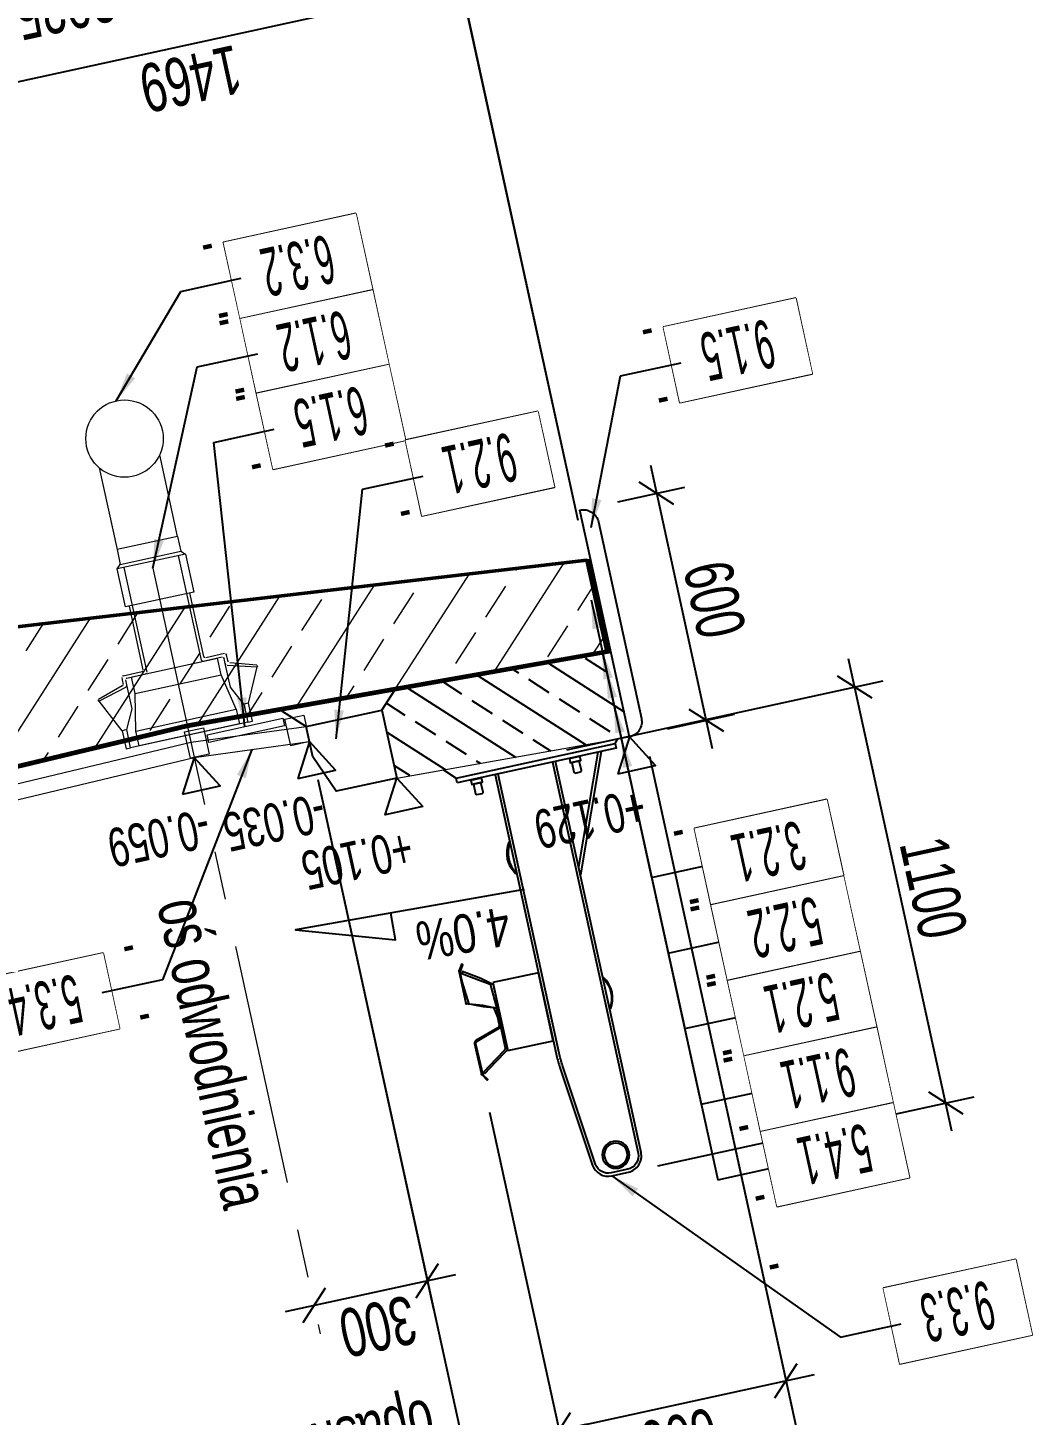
# Model space of a CAD drawing. Header units: metres. Extents: x 8416582 to 8417409, y 5771873 to 5772737.
# Drawn here: x 8416741.217 to 8416743.812, y 5772096.383 to 5772099.969 of the extents above; entities that cross this region are included whole.
import ezdxf
from ezdxf.enums import TextEntityAlignment as Align

# ---------------------------------------------------------------- set-up
doc = ezdxf.new("R2010")
doc.units = ezdxf.units.M
doc.set_wipeout_variables(frame=1)
doc.header["$PDSIZE"] = 0.05
doc.linetypes.add('CENTER', pattern=[2, 1.25, -0.25, 0.25, -0.25])
doc.linetypes.add('HIDDEN', pattern=[0.375, 0.25, -0.125])
for name, color, linetype in [('00RysOpi-T', 2, 'Continuous'), ('AII_M_bariery', 8, 'Continuous'), ('AII_M_izolacja', 8, 'Continuous'), ('AII_M_krawężnik', 9, 'Continuous'), ('AII_M_opis', 1, 'Continuous'), ('AII_M_opisy do legendy', 2, 'Continuous'), ('AII_M_wyposażenie', 8, 'Continuous')]:
    doc.layers.add(name, color=color, linetype=linetype)
for name, color, linetype, lineweight in [('AII_M_konstrukcja 0.50', 3, 'Continuous', 50), ('AII_M_koty wysokościowe', 1, 'Continuous', 18), ('AII_M_kreskowanie', 8, 'Continuous', 0), ('AII_M_nawierzchnia', 9, 'Continuous', 18), ('AII_M_odwodnienie', 8, 'Continuous', 9), ('AII_M_osie', 9, 'CENTER', 18), ('AII_M_wymiary', 1, 'Continuous', 25)]:
    doc.layers.add(name, color=color, linetype=linetype, lineweight=lineweight)
doc.styles.add('AII_norm.', font='CDMSIMPL.shx', dxfattribs={"width": 0.7, "bigfont": 'CDMBIGPL.shx'})
doc.styles.add('CDMSTYLE', font='CDMSIMPL.shx', dxfattribs={"width": 0.7, "bigfont": 'CDMBIGPL.shx'})
doc.dimstyles.new('CDM-ME100MM$7', dxfattribs={"dimscale": 0.1, "dimtxt": 2.5, "dimasz": 1.5, "dimexe": 1.5, "dimexo": 5, "dimgap": 0.5, "dimtad": 1, "dimdec": 0, "dimlfac": 1000, "dimrnd": 1, "dimzin": 9, "dimtxsty": 'CDMSTYLE', "dimblk": 'OBLIQUE', "dimcen": 2.5, "dimdle": 1.5, "dimclrd": 9, "dimclre": 9, "dimclrt": 1, "dimadec": 1, "dimazin": 2, "dimtfac": 1, "dimtdec": 0, "dimtix": 1, "dimtmove": 2, "dimatfit": 3, "dimfxl": 1, "dimtvp": 1, "dimtolj": 1, "dimtzin": 0, "dimlwd": 25, "dimlwe": 25, "dimarcsym": 0})
doc.dimstyles.new('CDM-ME50MM', dxfattribs={"dimscale": 0.05, "dimtxt": 2.5, "dimasz": 1.5, "dimexe": 1.5, "dimexo": 5, "dimgap": 0.5, "dimtad": 1, "dimdec": 0, "dimlfac": 1000, "dimrnd": 1, "dimzin": 9, "dimtxsty": 'CDMSTYLE', "dimblk": 'OBLIQUE', "dimcen": 2.5, "dimdle": 1.5, "dimclrd": 9, "dimclre": 9, "dimclrt": 1, "dimadec": 1, "dimazin": 2, "dimtfac": 1, "dimtdec": 0, "dimtix": 1, "dimtmove": 2, "dimatfit": 3, "dimfxl": 1, "dimtvp": 1, "dimtolj": 1, "dimtzin": 0, "dimlwd": 25, "dimlwe": 25, "dimarcsym": 0})
doc.dimstyles.new('CDM-ME50MM$7', dxfattribs={"dimscale": 0.05, "dimtxt": 2.5, "dimasz": 1.5, "dimexe": 1.5, "dimexo": 5, "dimgap": 0.5, "dimtad": 1, "dimdec": 0, "dimlfac": 1000, "dimrnd": 1, "dimzin": 9, "dimtxsty": 'CDMSTYLE', "dimblk": 'OBLIQUE', "dimcen": 2.5, "dimdle": 1.5, "dimclrd": 9, "dimclre": 9, "dimclrt": 1, "dimadec": 1, "dimazin": 2, "dimtfac": 1, "dimtdec": 0, "dimtix": 1, "dimtmove": 2, "dimatfit": 3, "dimfxl": 1, "dimtvp": 1, "dimtolj": 1, "dimtzin": 0, "dimlwd": 25, "dimlwe": 25, "dimarcsym": 0})

# ---------------------------------------------------------------- blocks, each defined once
blk = doc.blocks.new('Deska_0.6')
at = {"layer": 'AII_M_wyposażenie', "color": 0, "linetype": 'ByBlock', "lineweight": -2}
blk.add_lwpolyline([(0, 0), (0, -0.6, 0.414214), (0.04, -0.56), (0.04, -0.04, 0.414214)], format="xyb", close=True, dxfattribs=at)
blk = doc.blocks.new('Barieroporęcz_1.1')
at = {"layer": 'AII_M_bariery', "color": 0, "linetype": 'ByBlock', "lineweight": -2}
for p, q in [((-0.23, 0.5366), (-0.23, 0.7166)), ((-0.23, 0.7166), (-0.11, 0.7166)), ((-0.11, 0.7166), (-0.11, 0.5366)), ((0.0522, 0.6687), (0.05, 0.6666)), ((-0.11, 0.5366), (-0.23, 0.5366)), ((0.17, 0.013), (0.05, 0.313)), ((0.1614, 0.013), (0.05, 0.2915)), ((-0.1122, 0.2751), (-0.11, 0.273)), ((-0.17, 0.013), (-0.15, 0.013)), ((0.09, 0.013), (0.11, 0.013))]:
    blk.add_line(p, q, dxfattribs=at)
for points in [[(-0.11, 0.013), (-0.11, 0.7514, -0.028091), (-0.1081, 0.785), (-0.0795, 1.0534, -0.371293), (-0.037, 1.09), (0.007, 1.09, -0.414214), (0.05, 1.047), (0.05, 0.013)], [(0.042, 0.013), (0.042, 1.047, 0.414214), (0.007, 1.082), (-0.037, 1.082, 0.361555), (-0.0714, 1.0534), (-0.0716, 1.0525), (-0.1001, 0.7845, 0.028091), (-0.102, 0.7509), (-0.102, 0.013)], [(-0.31, 0.4914), (-0.31, 0.5166), (-0.31, 0.5732, -0.324981), (-0.3052, 0.5798), (-0.2681, 0.5918), (-0.2428, 0.6, 0.324981), (-0.238, 0.6067), (-0.238, 0.6266), (-0.238, 0.6465, 0.324981), (-0.2428, 0.6532), (-0.2737, 0.6632), (-0.3052, 0.6734, -0.324981), (-0.31, 0.6801), (-0.31, 0.7043), (-0.31, 0.7618, -0.15172), (-0.3088, 0.7658), (-0.299, 0.78), (-0.2965, 0.7783), (-0.3058, 0.7649, 0.15172), (-0.307, 0.7609), (-0.307, 0.7043), (-0.307, 0.6823, 0.324981), (-0.3022, 0.6756), (-0.2737, 0.6664), (-0.2398, 0.6554, -0.324981), (-0.235, 0.6487), (-0.235, 0.6266), (-0.235, 0.6045, -0.324981), (-0.2398, 0.5979), (-0.2681, 0.5887), (-0.3022, 0.5776, 0.324981), (-0.307, 0.571), (-0.307, 0.5166), (-0.307, 0.4923, 0.15172), (-0.3058, 0.4884), (-0.2965, 0.4749), (-0.299, 0.4732), (-0.3088, 0.4874, -0.15172), (-0.31, 0.4914, 0.15172), (-0.3088, 0.4874)], [(0.0522, 0.6687, -0.305469), (0.0521, 0.5845), (0.05, 0.5866, 0.3), (0.05, 0.6666)], [(-0.1122, 0.2751, 0.305469), (-0.1121, 0.1908), (-0.11, 0.193, -0.3), (-0.11, 0.273, -0.425)]]:
    blk.add_lwpolyline(points, format="xyb", dxfattribs=at)
blk.add_lwpolyline([(-0.2586, 0.5258), (-0.2382, 0.5392, 0.252386), (-0.235, 0.5451), (-0.235, 0.6017), (-0.235, 0.7081, 0.252386), (-0.2382, 0.714), (-0.2653, 0.7319), (-0.3037, 0.7572), (-0.301, 0.7613), (-0.2653, 0.7378), (-0.2332, 0.7167, -0.252386), (-0.23, 0.7108), (-0.23, 0.6017), (-0.23, 0.5424, -0.252386), (-0.2332, 0.5365), (-0.2586, 0.5198), (-0.301, 0.4919), (-0.3037, 0.4961)], format="xyb", close=True, dxfattribs=at)
for points in [[(-0.17, 0.0245), (-0.17, 0.05), (-0.167, 0.053), (-0.153, 0.053), (-0.15, 0.05), (-0.15, 0.0245)], [(0.09, 0.0245), (0.09, 0.05), (0.093, 0.053), (0.107, 0.053), (0.11, 0.05), (0.11, 0.0245)], [(-0.21, 0.013), (-0.21, 0), (0.21, 0), (0.21, 0.013)], [(-0.1462, 0.013), (-0.1739, 0.013), (-0.1739, 0.0245), (-0.1462, 0.0245)], [(0.1138, 0.013), (0.0862, 0.013), (0.0862, 0.0245), (0.1138, 0.0245)]]:
    blk.add_lwpolyline(points, close=True, dxfattribs=at)
for radius in [0.035, 0.03]:
    blk.add_circle((-0.015, 1.039), radius, dxfattribs=at)
blk = doc.blocks.new('Spadek')
at = {"layer": 'AII_M_wymiary', "color": 9}
blk.add_lwpolyline([(-0.2999, 0), (0.2999, 0), (0.0499, 0.07), (0.0499, 0.07), (0.0499, 0)], dxfattribs=at)
at = {"layer": 'AII_M_wymiary', "color": 1, "style": 'CDMSTYLE', "width": 0.8}
blk.add_attdef('SP', text='', height=0.1, rotation=360, dxfattribs=at).set_placement((-0.125, 0.035), align=Align.CENTER)
blk = doc.blocks.new('_OBLIQUE')
at = {"color": 0, "linetype": 'ByBlock'}
blk.add_line((-0.5, -0.5), (0.5, 0.5), dxfattribs=at)
blk = doc.blocks.new('*D229')
at = {"layer": 'AII_M_wymiary', "color": 9, "lineweight": 25, "transparency": 16777216}
for p, q in [((8416741.9751, 5772097.987), (8416742.2655, 5772096.6573)), ((8416741.8831, 5772096.6506), (8416742.3228, 5772096.7466))]:
    blk.add_line(p, q, dxfattribs=at)
at = {"layer": 'Defpoints', "color": 0, "lineweight": 25, "transparency": 16777216}
for p in [(8416741.647, 5772098.0832), (8416741.9538, 5772098.0847), (8416742.2495, 5772096.7306)]:
    blk.add_point(p, dxfattribs=at)
at = {"layer": 'AII_M_wymiary', "color": 9, "lineweight": 25, "transparency": 16777216, "xscale": 0.07500000000000001, "yscale": 0.07500000000000001, "zscale": 0.07500000000000001}
for p, rotation in [((8416742.2495, 5772096.7306), 12.32007893908508), ((8416741.9564, 5772096.6666), 192.3200789390851)]:
    blk.add_blockref('_OBLIQUE', p, dxfattribs=dict(at, rotation=rotation))
at = {"layer": 'AII_M_wymiary', "color": 1, "transparency": 16777216, "insert": (8416742.1216, 5772096.6131), "char_height": 0.125, "attachment_point": 5, "rotation": 192.3201, "style": 'CDMSTYLE'}
blk.add_mtext('\\A1;300', dxfattribs=at)
blk = doc.blocks.new('*D233')
at = {"layer": 'AII_M_wymiary', "color": 9, "lineweight": 25, "transparency": 16777216}
for p, q in [((8416741.9666, 5772098.0261), (8416742.3615, 5772096.2177)), ((8416741.7838, 5772096.1683), (8416742.4188, 5772096.307)), ((8416741.841, 5772096.2576), (8416741.873, 5772096.111))]:
    blk.add_line(p, q, dxfattribs=at)
at = {"layer": 'Defpoints', "color": 0, "lineweight": 25, "transparency": 16777216}
for p in [(8416741.9452, 5772098.1238), (8416741.8197, 5772096.3553), (8416742.3455, 5772096.291)]:
    blk.add_point(p, dxfattribs=at)
at = {"layer": 'AII_M_wymiary', "color": 9, "lineweight": 25, "transparency": 16777216, "xscale": 0.07500000000000001, "yscale": 0.07500000000000001, "zscale": 0.07500000000000001}
for p, rotation in [((8416742.3455, 5772096.291), 12.32007893908508), ((8416741.857, 5772096.1843), 192.3200789390851)]:
    blk.add_blockref('_OBLIQUE', p, dxfattribs=dict(at, rotation=rotation))
at = {"layer": 'AII_M_wymiary', "color": 1, "transparency": 16777216, "char_height": 0.125, "attachment_point": 5, "rotation": 192.3201, "style": 'CDMSTYLE'}
for s, insert in [('\\A1;opaska', (8416742.0782, 5772096.3435)), ('\\A1;500', (8416742.1199, 5772096.1522))]:
    blk.add_mtext(s, dxfattribs=dict(at, insert=insert))
blk = doc.blocks.new('*D238')
at = {"layer": 'AII_M_wymiary', "color": 9, "lineweight": 25, "transparency": 16777216}
for p, q in [((8416741.9751, 5772097.987), (8416742.3615, 5772096.2177)), ((8416742.4102, 5772097.1663), (8416742.6058, 5772096.2711)), ((8416742.3455, 5772096.291), (8416742.5898, 5772096.3443)), ((8416742.5898, 5772096.3443), (8416742.663, 5772096.3603)), ((8416742.3455, 5772096.291), (8416742.2722, 5772096.275))]:
    blk.add_line(p, q, dxfattribs=at)
at = {"layer": 'Defpoints', "color": 0, "lineweight": 25, "transparency": 16777216}
for p in [(8416741.9538, 5772098.0847), (8416742.3889, 5772097.264), (8416742.5898, 5772096.3443)]:
    blk.add_point(p, dxfattribs=at)
at = {"layer": 'AII_M_wymiary', "color": 9, "lineweight": 25, "transparency": 16777216, "xscale": 0.07500000000000001, "yscale": 0.07500000000000001, "zscale": 0.07500000000000001}
for p, rotation in [((8416742.5898, 5772096.3443), 192.3200789390851), ((8416742.3455, 5772096.291), 12.32007893908508)]:
    blk.add_blockref('_OBLIQUE', p, dxfattribs=dict(at, rotation=rotation))
at = {"layer": 'AII_M_wymiary', "color": 1, "transparency": 16777216, "insert": (8416742.4863, 5772096.2322), "char_height": 0.125, "attachment_point": 5, "rotation": 192.3201, "style": 'CDMSTYLE'}
blk.add_mtext('\\A1;250', dxfattribs=at)
blk = doc.blocks.new('*D239')
at = {"layer": 'AII_M_wymiary', "color": 9, "lineweight": 25, "transparency": 16777216}
for p, q in [((8416742.8235, 5772098.0859), (8416743.1919, 5772096.3991)), ((8416742.4102, 5772097.1663), (8416742.6058, 5772096.2711)), ((8416742.5165, 5772096.3283), (8416743.2492, 5772096.4884))]:
    blk.add_line(p, q, dxfattribs=at)
at = {"layer": 'Defpoints', "color": 0, "lineweight": 25, "transparency": 16777216}
for p in [(8416742.8022, 5772098.1836), (8416742.3889, 5772097.264), (8416743.1759, 5772096.4723)]:
    blk.add_point(p, dxfattribs=at)
at = {"layer": 'AII_M_wymiary', "color": 9, "lineweight": 25, "transparency": 16777216, "xscale": 0.07500000000000001, "yscale": 0.07500000000000001, "zscale": 0.07500000000000001}
for p, rotation in [((8416743.1759, 5772096.4723), 12.32007893908508), ((8416742.5898, 5772096.3443), 192.3200789390851)]:
    blk.add_blockref('_OBLIQUE', p, dxfattribs=dict(at, rotation=rotation))
at = {"layer": 'AII_M_wymiary', "color": 1, "transparency": 16777216, "insert": (8416742.9015, 5772096.3229), "char_height": 0.125, "attachment_point": 5, "rotation": 192.3201, "style": 'CDMSTYLE'}
blk.add_mtext('\\A1;600', dxfattribs=at)
blk = doc.blocks.new('*D241')
at = {"layer": 'AII_M_wymiary', "color": 9, "lineweight": 25, "transparency": 16777216}
for p, q in [((8416741.9751, 5772097.987), (8416742.4149, 5772095.9735)), ((8416735.6248, 5772096.6001), (8416736.0646, 5772094.5865)), ((8416735.9753, 5772094.6438), (8416742.4721, 5772096.0627))]:
    blk.add_line(p, q, dxfattribs=at)
at = {"layer": 'Defpoints', "color": 0, "lineweight": 25, "transparency": 16777216}
for p in [(8416741.9538, 5772098.0847), (8416735.6035, 5772096.6978), (8416742.3989, 5772096.0467)]:
    blk.add_point(p, dxfattribs=at)
at = {"layer": 'AII_M_wymiary', "color": 9, "lineweight": 25, "transparency": 16777216, "xscale": 0.07500000000000001, "yscale": 0.07500000000000001, "zscale": 0.07500000000000001}
for p, rotation in [((8416742.3989, 5772096.0467), 12.32007893908508), ((8416736.0486, 5772094.6598), 192.3200789390851)]:
    blk.add_blockref('_OBLIQUE', p, dxfattribs=dict(at, rotation=rotation))
at = {"layer": 'AII_M_wymiary', "color": 1, "transparency": 16777216, "insert": (8416739.2424, 5772095.2678), "char_height": 0.125, "attachment_point": 5, "rotation": 192.3201, "style": 'CDMSTYLE'}
blk.add_mtext('\\A1;6500', dxfattribs=at)
blk = doc.blocks.new('*D242')
at = {"layer": 'AII_M_wymiary', "color": 9, "lineweight": 25, "transparency": 16777216}
for p, q in [((8416742.8235, 5772098.0859), (8416743.2453, 5772096.1548)), ((8416741.9751, 5772097.987), (8416742.4149, 5772095.9735)), ((8416742.3256, 5772096.0307), (8416743.3026, 5772096.2441))]:
    blk.add_line(p, q, dxfattribs=at)
at = {"layer": 'Defpoints', "color": 0, "lineweight": 25, "transparency": 16777216}
for p in [(8416742.8022, 5772098.1836), (8416741.9538, 5772098.0847), (8416743.2293, 5772096.2281)]:
    blk.add_point(p, dxfattribs=at)
at = {"layer": 'AII_M_wymiary', "color": 9, "lineweight": 25, "transparency": 16777216, "xscale": 0.07500000000000001, "yscale": 0.07500000000000001, "zscale": 0.07500000000000001}
for p, rotation in [((8416743.2293, 5772096.2281), 12.32007893908508), ((8416742.3989, 5772096.0467), 192.3200789390851)]:
    blk.add_blockref('_OBLIQUE', p, dxfattribs=dict(at, rotation=rotation))
at = {"layer": 'AII_M_wymiary', "color": 1, "transparency": 16777216, "insert": (8416742.8327, 5772096.0519), "char_height": 0.125, "attachment_point": 5, "rotation": 192.3201, "style": 'CDMSTYLE'}
blk.add_mtext('\\A1;850', dxfattribs=at)
blk = doc.blocks.new('*D243')
at = {"layer": 'AII_M_wymiary', "color": 9, "lineweight": 25, "transparency": 16777216}
for p, q in [((8416742.8235, 5772098.0859), (8416743.2986, 5772095.9106)), ((8416731.3392, 5772093.3754), (8416743.3559, 5772095.9999)), ((8416730.9773, 5772095.3836), (8416731.4284, 5772093.3181))]:
    blk.add_line(p, q, dxfattribs=at)
at = {"layer": 'Defpoints', "color": 0, "lineweight": 25, "transparency": 16777216}
for p in [(8416742.8022, 5772098.1836), (8416743.2826, 5772095.9839), (8416730.956, 5772095.4813)]:
    blk.add_point(p, dxfattribs=at)
at = {"layer": 'AII_M_wymiary', "color": 9, "lineweight": 25, "transparency": 16777216, "xscale": 0.07500000000000001, "yscale": 0.07500000000000001, "zscale": 0.07500000000000001}
for p, rotation in [((8416743.2826, 5772095.9839), 12.32007893908508), ((8416731.4124, 5772093.3914), 192.3200789390851)]:
    blk.add_blockref('_OBLIQUE', p, dxfattribs=dict(at, rotation=rotation))
at = {"layer": 'AII_M_wymiary', "color": 1, "transparency": 16777216, "insert": (8416737.3662, 5772094.6021), "char_height": 0.125, "attachment_point": 5, "rotation": 192.3201, "style": 'CDMSTYLE'}
blk.add_mtext('\\A1;12150', dxfattribs=at)
blk = doc.blocks.new('00kota3')
at = {"color": 0, "linetype": 'Continuous', "lineweight": 25}
blk.add_lwpolyline([(1, 1.732), (-1, 1.732), (0, 0)], close=True, dxfattribs=at)
at = {"color": 0, "linetype": 'Continuous', "lineweight": 25, "style": 'CDMSTYLE', "width": 0.7}
blk.add_attdef('%%P000.000', (0, 2.693), '', height=2, dxfattribs=at)
blk = doc.blocks.new('*D253')
at = {"layer": 'AII_M_wymiary', "color": 9, "lineweight": 25, "transparency": 16777216}
for p, q in [((8416742.6393, 5772098.695), (8416742.2672, 5772100.3989)), ((8416740.2316, 5772099.8776), (8416742.3565, 5772100.3417)), ((8416740.408, 5772099.4212), (8416740.2888, 5772099.9668))]:
    blk.add_line(p, q, dxfattribs=at)
at = {"layer": 'Defpoints', "color": 0, "lineweight": 25, "transparency": 16777216}
for p in [(8416742.2832, 5772100.3257), (8416740.4293, 5772099.3235), (8416742.6607, 5772098.5973)]:
    blk.add_point(p, dxfattribs=at)
at = {"layer": 'AII_M_wymiary', "color": 9, "lineweight": 25, "transparency": 16777216, "xscale": 0.07500000000000001, "yscale": 0.07500000000000001, "zscale": 0.07500000000000001}
for p, rotation in [((8416742.2832, 5772100.3257), 12.32007893908508), ((8416740.3048, 5772099.8936), 192.3200789390851)]:
    blk.add_blockref('_OBLIQUE', p, dxfattribs=dict(at, rotation=rotation))
at = {"layer": 'AII_M_wymiary', "color": 1, "transparency": 16777216, "insert": (8416741.3127, 5772100.0241), "char_height": 0.125, "attachment_point": 5, "rotation": 192.3201, "style": 'CDMSTYLE'}
blk.add_mtext('\\A1;2025', dxfattribs=at)
blk = doc.blocks.new('*D265')
at = {"layer": 'AII_M_wymiary', "color": 9, "lineweight": 25, "transparency": 16777216}
for p, q in [((8416742.6393, 5772098.695), (8416742.321, 5772100.1527)), ((8416740.8282, 5772099.7499), (8416742.4103, 5772100.0954)), ((8416741.1725, 5772098.5247), (8416740.8854, 5772099.8391))]:
    blk.add_line(p, q, dxfattribs=at)
at = {"layer": 'Defpoints', "color": 0, "lineweight": 25, "transparency": 16777216}
for p in [(8416742.337, 5772100.0794), (8416742.6607, 5772098.5973), (8416741.1938, 5772098.427)]:
    blk.add_point(p, dxfattribs=at)
at = {"layer": 'AII_M_wymiary', "color": 9, "lineweight": 25, "transparency": 16777216, "xscale": 0.07500000000000001, "yscale": 0.07500000000000001, "zscale": 0.07500000000000001}
for p, rotation in [((8416742.337, 5772100.0794), 12.32007893908508), ((8416740.9014, 5772099.7659), 192.3200789390851)]:
    blk.add_blockref('_OBLIQUE', p, dxfattribs=dict(at, rotation=rotation))
at = {"layer": 'AII_M_wymiary', "color": 1, "transparency": 16777216, "insert": (8416741.6379, 5772099.8371), "char_height": 0.125, "attachment_point": 5, "rotation": 192.3201, "style": 'CDMSTYLE'}
blk.add_mtext('\\A1;1469', dxfattribs=at)
blk = doc.blocks.new('OpiNum01')
at = {"layer": 'AII_M_opisy do legendy', "color": 0, "linetype": 'Continuous'}
blk.add_lwpolyline([(-3.5, -2), (3.5, -2), (3.5, 2), (-3.5, 2)], close=True, dxfattribs=at)
at = {"color": 9, "linetype": 'Continuous', "lineweight": 25, "style": 'CDMSTYLE', "width": 0.7, "flags": 1}
for tag, p in [('NAZWAPOL', (-4.105, -6.803)), ('NAZWAANG', (-4.105, -10.477)), ('SPECYF', (-4.105, -14.151)), ('ID', (-4.105, -17.825)), ('BAZA', (-4.105, -21.499)), ('RYSUNEK', (-4.105, -25.173))]:
    blk.add_attdef(tag, p, '', height=2, dxfattribs=at)
at = {"layer": 'AII_M_opisy do legendy', "linetype": 'Continuous', "lineweight": -2, "style": 'CDMSTYLE', "width": 0.5}
blk.add_attdef('NR', text='', height=2.5, dxfattribs=at).set_placement((0, 0), align=Align.MIDDLE)
at = {"color": 0, "linetype": 'Continuous'}
blk.add_wipeout([(-3.5, -2), (3.5, -2), (3.5, 2), (-3.5, 2)], dxfattribs=at).dxf.layer = 'AII_M_opisy do legendy'
blk = doc.blocks.new('OpiTxt01')
at = {"color": 0, "linetype": 'Continuous', "lineweight": 20, "style": 'CDMSTYLE', "width": 0.7}
blk.add_attdef('TEKST_GORNY', (1, 0.895), '', height=2, dxfattribs=at)
at = {"color": 0, "linetype": 'Continuous', "lineweight": -2, "style": 'CDMSTYLE', "width": 0.7}
blk.add_attdef('TEKST_DOLNY', (1.049, -2.731), '', height=2, dxfattribs=at)
blk = doc.blocks.new('A$C2EC13F79')
at = {"layer": 'AII_M_odwodnienie', "color": 0, "lineweight": -2}
for points in [[(0, -7), (5, -7), (5, 0), (0, 0)], [(26, -4.63), (31, -4.63), (31, 2.37), (26, 2.37)], [(5.5, -5), (25.5, -5), (25.5, -3), (5.5, -3)]]:
    blk.add_lwpolyline(points, close=True, dxfattribs=at)
blk = doc.blocks.new('*U128')
at = {"layer": 'AII_M_odwodnienie', "color": 0, "lineweight": -2}
for p, q in [((-155, 0), (155, 0)), ((-167.2, -47.8), (-208.8, -134.5)), ((167.2, -47.8), (208.8, -134.5)), ((-210.1, -135.5), (-210.1, -138.6)), ((-210.1, -135.5), (-210.1, -138.6)), ((-142.2, -160.8), (-209.4, -139.6)), ((113.6, -134.5), (-113.7, -134.5)), ((142.2, -160.8), (209.4, -139.6)), ((210.1, -135.5), (210.1, -138.6)), ((210.1, -135.5), (210.1, -138.6)), ((210.1, -135.5), (210.1, -138.6)), ((210.1, -135.5), (210.1, -138.6)), ((210.1, -135.5), (210.1, -138.6)), ((-138, -166.6), (-138, -182)), ((-130, -161), (-130, -174)), ((-126, -178), (-76, -178)), ((112.5, -178), (-113.7, -178)), ((126, -178), (76, -178)), ((130, -161), (130, -174)), ((138, -166.6), (138, -182)), ((-134, -186), (-84, -186)), ((134, -186), (84, -186)), ((-80, -507.8), (-80, -723.8)), ((80, -723.8), (80, -507.8))]:
    blk.add_line(p, q, dxfattribs=at)
at = {"layer": 'AII_M_odwodnienie', "color": 0, "lineweight": -2, "ltscale": 0.25}
for p, q in [((-90, -458.8), (90, -458.8)), ((-80, -507.8), (-80, -468.4)), ((80, -507.8), (80, -468.4)), ((-80, -507.8), (80, -507.8))]:
    blk.add_line(p, q, dxfattribs=at)
at = {"layer": 'AII_M_odwodnienie', "color": 0, "lineweight": -2}
for points in [[(-155, 0), (-167.2, 0), (-167.2, -47.8), (-155, -47.8)], [(-132.5, 0), (132.5, 0), (132.5, -39.2), (-132.5, -39.2)], [(167.2, 0), (155, 0), (155, -47.8), (167.2, -47.8)]]:
    blk.add_lwpolyline(points, close=True, dxfattribs=at)
for points in [[(-155, -47.8), (-130, -97.8), (-130, -161)], [(-132.5, -39.2), (-113.7, -134.5), (-113.7, -178)], [(132.5, -39.2), (113.7, -134.5), (113.7, -178)], [(155, -47.8), (130, -97.8), (130, -161)], [(-134.4, -155.2), (-208.8, -134.5)], [(134.4, -155.2), (208.8, -134.5)], [(-80.1, -190), (-80.1, -358.2)], [(-72.1, -182), (-72.1, -358.2)], [(72, -182), (72, -358.2)], [(80, -190), (80, -358.2)]]:
    blk.add_lwpolyline(points, dxfattribs=at)
at = {"layer": 'AII_M_odwodnienie', "color": 0, "lineweight": -2, "ltscale": 0.25}
blk.add_lwpolyline([(-90, -458.8), (-90, -358.2), (90, -358.2), (90, -458.8), (80, -468.4), (-80, -468.4)], close=True, dxfattribs=at)
at = {"layer": 'AII_M_odwodnienie', "color": 0, "lineweight": -2, "ltscale": 0.1}
for points in [[(-72, -358.2), (-72, -458.8)], [(72, -358.2), (72, -458.8)]]:
    blk.add_lwpolyline(points, dxfattribs=at)
at = {"layer": 'AII_M_odwodnienie', "color": 0, "lineweight": -2, "ltscale": 10}
blk.add_circle((0, -783.8), 100, dxfattribs=at)
at = {"layer": 'AII_M_odwodnienie', "color": 0, "lineweight": -2}
for centre, radius, start, end in [((-209.1, -135.5), 0.981, 75, 180), ((-209.1, -138.6), 0.981, 180, 252.9675), ((209.1, -135.5), 0.981, 0, 105), ((209.1, -135.5), 0.981, 0, 105), ((209.1, -135.5), 0.981, 0, 105), ((209.1, -135.5), 0.981, 0, 105), ((209.1, -135.5), 0.981, 0, 105), ((209.1, -138.6), 0.981, 287.0325, 0), ((209.1, -138.6), 0.981, 287.0325, 0), ((209.1, -138.6), 0.981, 287.0325, 0), ((209.1, -138.6), 0.981, 287.0325, 0), ((209.1, -138.6), 0.981, 287.0325, 0), ((-144, -166.6), 6, 0, 72.9675), ((-136, -161), 6, 0, 75), ((-126, -174), 4, 180, 270), ((-76.1, -182), 4, 0, 90), ((76, -182), 4, 90, 180), ((76, -182), 4, 90, 180), ((126, -174), 4, 270, 0), ((136, -161), 6, 105, 180), ((144, -166.6), 6, 107.0325, 180), ((-134, -182), 4, 180, 270), ((-84.1, -190), 4, 0, 90), ((84, -190), 4, 90, 180), ((134, -182), 4, 270, 0)]:
    blk.add_arc(centre, radius, start, end, dxfattribs=at)
blk = doc.blocks.new('*D328')
at = {"layer": 'AII_M_wymiary', "color": 9, "lineweight": 25, "transparency": 16777216}
for p, q in [((8416742.8255, 5772098.8387), (8416742.9855, 5772098.1059)), ((8416742.7413, 5772098.7435), (8416742.9147, 5772098.7814)), ((8416742.8694, 5772098.1573), (8416743.0428, 5772098.1952))]:
    blk.add_line(p, q, dxfattribs=at)
at = {"layer": 'Defpoints', "color": 0, "lineweight": 25, "transparency": 16777216}
for p in [(8416742.6436, 5772098.7222), (8416742.9695, 5772098.1792), (8416742.7717, 5772098.136)]:
    blk.add_point(p, dxfattribs=at)
at = {"layer": 'AII_M_wymiary', "color": 9, "lineweight": 25, "transparency": 16777216, "xscale": 0.07500000000000001, "yscale": 0.07500000000000001, "zscale": 0.07500000000000001}
for p, rotation in [((8416742.8415, 5772098.7654), 102.3200789447779), ((8416742.9695, 5772098.1792), 282.3200789447779)]:
    blk.add_blockref('_OBLIQUE', p, dxfattribs=dict(at, rotation=rotation))
at = {"layer": 'AII_M_wymiary', "color": 1, "transparency": 16777216, "insert": (8416742.991, 5772098.491), "char_height": 0.125, "attachment_point": 5, "rotation": 282.3201, "style": 'CDMSTYLE'}
blk.add_mtext('\\A1;600', dxfattribs=at)
blk = doc.blocks.new('*D329')
at = {"layer": 'AII_M_wymiary', "color": 9, "lineweight": 25, "transparency": 16777216}
for p, q in [((8416743.6043, 5772097.1168), (8416743.3376, 5772098.338)), ((8416742.6101, 5772098.1024), (8416743.4269, 5772098.2807)), ((8416742.8448, 5772097.0277), (8416743.6616, 5772097.2061))]:
    blk.add_line(p, q, dxfattribs=at)
at = {"layer": 'Defpoints', "color": 0, "lineweight": 25, "transparency": 16777216}
for p in [(8416743.3536, 5772098.2647), (8416742.5124, 5772098.081), (8416742.7471, 5772097.0063)]:
    blk.add_point(p, dxfattribs=at)
at = {"layer": 'AII_M_wymiary', "color": 9, "lineweight": 25, "transparency": 16777216, "xscale": 0.07500000000000001, "yscale": 0.07500000000000001, "zscale": 0.07500000000000001}
for p, rotation in [((8416743.3536, 5772098.2647), 102.3200789447779), ((8416743.5883, 5772097.1901), 282.3200789447779)]:
    blk.add_blockref('_OBLIQUE', p, dxfattribs=dict(at, rotation=rotation))
at = {"layer": 'AII_M_wymiary', "color": 1, "transparency": 16777216, "insert": (8416743.5564, 5772097.7461), "char_height": 0.125, "attachment_point": 5, "rotation": 282.3201, "style": 'CDMSTYLE'}
blk.add_mtext('\\A1;1100', dxfattribs=at)

msp = doc.modelspace()

# ---------------------------------------------------------------- hatches: boundary and pattern name
at = {"layer": 'AII_M_kreskowanie', "lineweight": 25}
h = msp.add_hatch(dxfattribs=at)
h.set_pattern_fill('ANSI33', color=256, scale=0.5, angle=-77.6799)
h.set_pattern_definition([(327.32008, (8416702.78028, 5771922.91322), (0.06749317, 0.10521251), []), (327.32008, (8416702.79914, 5771922.82687), (0.06749317, 0.10521251), [0.0625, -0.03125])])
h.paths.add_polyline_path([(8416742.1321, 5772098.2055), (8416742.1705, 5772098.0297), (8416742.7717, 5772098.136), (8416742.7239, 5772098.3548), (8416742.1644, 5772098.2559)])

# ---------------------------------------------------------------- linework, layer by layer
at = {"layer": 'AII_M_bariery', "color": 8}
for points in [[(8416742.7344, 5772098.1193), (8416742.7417, 5772098.1307)], [(8416742.2908, 5772098.051), (8416742.324, 5772098.0296)]]:
    msp.add_lwpolyline(points, dxfattribs=at)
at = {"layer": 'AII_M_izolacja', "linetype": 'HIDDEN', "ltscale": 0.5, "const_width": 0.005}
msp.add_lwpolyline([(8416730.9067, 5772095.9177), (8416730.9591, 5772095.6782), (8416735.8653, 5772096.9049), (8416738.7599, 5772097.4767), (8416741.6294, 5772098.1638), (8416742.7184, 5772098.3564), (8416742.6661, 5772098.596)], dxfattribs=at)
at = {"layer": 'AII_M_izolacja'}
msp.add_lwpolyline([(8416730.9547, 5772095.6745), (8416735.8658, 5772096.9025), (8416738.7605, 5772097.4743), (8416741.6299, 5772098.1614), (8416742.7239, 5772098.3548)], dxfattribs=at)
at = {"layer": 'AII_M_krawężnik', "color": 8}
for points in [[(8416742.1321, 5772098.2055), (8416742.1644, 5772098.2559)], [(8416741.8722, 5772098.2042), (8416741.9367, 5772098.1629)]]:
    msp.add_lwpolyline(points, dxfattribs=at)
at = {"layer": 'AII_M_krawężnik'}
msp.add_lwpolyline([(8416741.9367, 5772098.1629), (8416742.1321, 5772098.2055), (8416742.1705, 5772098.0297), (8416742.0142, 5772097.9955), (8416741.9538, 5772098.0847)], close=True, dxfattribs=at)
at = {"layer": 'AII_M_nawierzchnia', "color": 8}
msp.add_lwpolyline([(8416735.5864, 5772096.7759), (8416735.8744, 5772096.8634), (8416738.769, 5772097.4352), (8416741.6385, 5772098.1223), (8416741.9367, 5772098.1629)], dxfattribs=at)
at = {"layer": 'AII_M_nawierzchnia'}
for points in [[(8416735.5949, 5772096.7369), (8416735.8829, 5772096.8243), (8416736.0791, 5772096.8631), (8416738.7775, 5772097.3961), (8416741.4525, 5772098.0366), (8416741.647, 5772098.0832), (8416741.9452, 5772098.1238)], [(8416742.1705, 5772098.0297), (8416742.7717, 5772098.136)]]:
    msp.add_lwpolyline(points, dxfattribs=at)
at = {"layer": 'AII_M_osie', "ltscale": 0.5}
msp.add_lwpolyline([(8416741.5403, 5772098.5717), (8416741.9724, 5772096.5933)], dxfattribs=at)

# ---------------------------------------------------------------- block references
at = {"layer": '00RysOpi-T', "color": 1, "linetype": 'Continuous', "lineweight": 0}
for p, xscale, yscale, zscale, rotation, values in [((8416743.0514, 5772099.135), 0.05000000000000001, 0.05000000000000001, 0.05000000000000001, 192.3200791346456, {'NR': '9.1.5'}), ((8416743.6196, 5772096.6508), 0.04999999999999999, 0.04999999999999999, 0.04999999999999999, 192.3200789289661, {'NR': '9.3.3'})]:
    msp.add_blockref('OpiNum01', p, dxfattribs=dict(at, xscale=xscale, yscale=yscale, zscale=zscale, rotation=rotation)).add_auto_attribs(values)
at = {"layer": 'AII_M_bariery', "xscale": -1, "rotation": 192.3200789283328}
msp.add_blockref('Barieroporęcz_1.1', (8416742.5292, 5772098.0744), dxfattribs=at)
at = {"layer": 'AII_M_koty wysokościowe'}
for p, xscale, yscale, zscale, rotation, values in [((8416741.9452, 5772098.1238), 0.04999999999999998, 0.04999999999999998, 0.04999999999999998, 192.3200789283327, {'%%P000.000': '-0.035'}), ((8416742.7717, 5772098.136), 0.05, 0.05, 0.05, 192.3200772716947, {'%%P000.000': '+0.129'}), ((8416741.647, 5772098.0832), 0.04999999999999998, 0.04999999999999998, 0.04999999999999998, 192.3200789283327, {'%%P000.000': '-0.059'})]:
    msp.add_blockref('00kota3', p, dxfattribs=dict(at, xscale=xscale, yscale=yscale, zscale=zscale, rotation=rotation)).add_auto_attribs(values)
ref = msp.add_blockref('00kota3', (8416742.1705, 5772098.0297), dxfattribs=dict(at, xscale=-0.05, yscale=0.05, zscale=0.05, rotation=192.3200789283328))
ref.add_attrib('%%P000.000', '+0.105', (8416742.1992, 5772097.8982), dxfattribs={"layer": '0', "color": 0, "linetype": 'Continuous', "lineweight": 25, "height": 0.1, "rotation": 192.3201, "style": 'CDMSTYLE', "width": 0.7})
at = {"layer": 'AII_M_odwodnienie', "color": 140, "lineweight": 18, "xscale": -0.009999999999999997, "yscale": 0.009999999999999998, "zscale": 0.009999999999999997, "rotation": 192.3200789460351}
msp.add_blockref('A$C2EC13F79', (8416741.6373, 5772098.0808), dxfattribs=at)
at = {"layer": 'AII_M_wymiary', "rotation": 190.0294688856914}
msp.add_blockref('Spadek', (8416742.2045, 5772097.6894), dxfattribs=at).add_auto_attribs({'SP': '4.0%'})
at = {"layer": 'AII_M_wyposażenie', "xscale": -1, "rotation": 192.3200789283328}
msp.add_blockref('Deska_0.6', (8416742.7717, 5772098.136), dxfattribs=at)
at = {"layer": 'Defpoints', "color": 250, "linetype": 'Continuous', "lineweight": 0, "xscale": 0.04999999999999999, "yscale": 0.04999999999999999, "zscale": 0.04999999999999999, "rotation": 192.3200789289661}
msp.add_blockref('OpiTxt01', (8416743.3763, 5772097.0619), dxfattribs=at).add_auto_attribs({'TEKST_GORNY': '-', 'TEKST_DOLNY': '-'})
at = {"layer": 'Defpoints', "color": 250, "linetype": 'Continuous', "lineweight": 0}
ref = msp.add_blockref('OpiTxt01', (8416743.0351, 5772096.8286), dxfattribs=dict(at, xscale=-0.04999999999999998, yscale=0.05, zscale=0.04999999999999999, rotation=192.3200789904725))
ref.add_attrib('TEKST_GORNY', '-', (8416743.1521, 5772096.8083), dxfattribs={"layer": '0', "color": 0, "linetype": 'Continuous', "lineweight": 20, "height": 0.1, "rotation": 192.3201, "style": 'CDMSTYLE', "width": 0.7})
ref.add_attrib('TEKST_DOLNY', '-', (8416743.1158, 5772096.986), dxfattribs={"layer": '0', "color": 0, "linetype": 'Continuous', "lineweight": -2, "height": 0.1, "rotation": 192.3201, "style": 'CDMSTYLE', "width": 0.7})

# ---------------------------------------------------------------- texts
at = {"layer": 'AII_M_opis', "style": 'AII_norm.', "width": 0.7}
msp.add_text('oś odwodnienia', height=0.125, rotation=282.3201, dxfattribs=at).set_placement((8416741.5507, 5772097.7039))

# ---------------------------------------------------------------- dimensions: what is measured, and where the dimension line sits
at = {"layer": 'AII_M_wymiary'}
for base, p1, p2, angle, override, picture, middle in [((8416742.2832, 5772100.3257), (8416740.4293, 5772099.3235), (8416742.6607, 5772098.5973), 12.3201, {"dimexo": 2}, '*D253', (8416741.3127, 5772100.0241)), ((8416742.337, 5772100.0794), (8416741.1938, 5772098.427), (8416742.6607, 5772098.5973), 12.3201, {"dimexo": 2}, '*D265', (8416741.6379, 5772099.8371)), ((8416742.9695, 5772098.1792), (8416742.6436, 5772098.7222), (8416742.7717, 5772098.136), 282.3201, {"dimexo": 2}, '*D328', (8416742.991, 5772098.491)), ((8416743.3536, 5772098.2647), (8416742.7471, 5772097.0063), (8416742.5124, 5772098.081), 282.3201, {"dimexo": 2}, '*D329', (8416743.5564, 5772097.7461)), ((8416743.2826, 5772095.9839), (8416730.956, 5772095.4813), (8416742.8022, 5772098.1836), 12.3201, {"dimexo": 2}, '*D243', (8416737.3662, 5772094.6021)), ((8416743.2293, 5772096.2281), (8416741.9538, 5772098.0847), (8416742.8022, 5772098.1836), 12.3201, {"dimexo": 2}, '*D242', (8416742.8327, 5772096.0519)), ((8416743.1759, 5772096.4723), (8416742.3889, 5772097.264), (8416742.8022, 5772098.1836), 12.3201, {"dimexo": 2}, '*D239', (8416742.9015, 5772096.3229)), ((8416742.3989, 5772096.0467), (8416735.6035, 5772096.6978), (8416741.9538, 5772098.0847), 12.3201, {"dimexo": 2}, '*D241', (8416739.2424, 5772095.2678)), ((8416742.2495, 5772096.7306), (8416741.647, 5772098.0832), (8416741.9538, 5772098.0847), 12.3201, {"dimexo": 2, "dimse1": 1}, '*D229', (8416742.1216, 5772096.6131)), ((8416742.5898, 5772096.3443), (8416741.9538, 5772098.0847), (8416742.3889, 5772097.264), 12.3201, {"dimexo": 2}, '*D238', (8416742.4863, 5772096.2322))]:
    dim = msp.add_linear_dim(base=base, p1=p1, p2=p2, angle=angle, dimstyle='CDM-ME50MM', override=override, dxfattribs=at)
    dim.commit()
    dim.dimension.update_dxf_attribs({"geometry": picture, "text_midpoint": middle})
dim = msp.add_linear_dim(base=(8416742.3455, 5772096.291), p1=(8416741.8197, 5772096.3553), p2=(8416741.9452, 5772098.1238), angle=12.3201, text='<>\\Xopaska', dimstyle='CDM-ME50MM', override={"dimexo": 2}, dxfattribs=at)
dim.commit()
dim.dimension.update_dxf_attribs({"geometry": '*D233', "text_midpoint": (8416742.1013, 5772096.2376)})

# ---------------------------------------------------------------- leaders
at = {"layer": '00RysOpi-T', "color": 9, "linetype": 'Continuous', "lineweight": 0}
msp.add_leader([(8416742.6722, 5772098.4902), (8416742.8288, 5772097.7729), (8416742.9851, 5772097.807)], dimstyle='CDM-ME100MM$7', override={"dimasz": 0.75}, dxfattribs=at)
for points in [[(8416742.7005, 5772098.3605), (8416742.9142, 5772097.3821), (8416743.0705, 5772097.4162)], [(8416742.7114, 5772098.3102), (8416742.8715, 5772097.5775), (8416743.0278, 5772097.6116)], [(8416742.7309, 5772098.221), (8416742.9568, 5772097.1867), (8416743.1131, 5772097.2208)], [(8416742.7504, 5772098.1318), (8416742.9995, 5772096.9913), (8416743.1558, 5772097.0254)]]:
    msp.add_leader(points, dimstyle='CDM-ME50MM$7', dxfattribs=at)

# ---------------------------------------------------------------- next in the draw order: block references
at = {"layer": '00RysOpi-T', "color": 1, "linetype": 'Continuous', "lineweight": 0, "xscale": 0.04999999999999999, "yscale": 0.04999999999999999, "zscale": 0.04999999999999999, "rotation": 192.3200789289661}
for p, values in [((8416741.9579, 5772099.1583), {'NR': '6.1.2'}), ((8416741.2623, 5772097.4424), {'NR': '5.3.4'})]:
    msp.add_blockref('OpiNum01', p, dxfattribs=at).add_auto_attribs(values)
at = {"layer": 'Defpoints', "color": 250, "linetype": 'Continuous', "lineweight": 0, "xscale": 0.05000000000000001, "yscale": 0.05000000000000001, "zscale": 0.05000000000000001, "rotation": 192.3200791346456}
msp.add_blockref('OpiTxt01', (8416742.9049, 5772099.103), dxfattribs=at).add_auto_attribs({'TEKST_GORNY': '-', 'TEKST_DOLNY': '-'})

# ---------------------------------------------------------------- next in the draw order: leaders
at = {"layer": '00RysOpi-T', "color": 9, "linetype": 'Continuous', "lineweight": 0}
for points in [[(8416742.6725, 5772098.6768), (8416742.7486, 5772099.0689), (8416742.9049, 5772099.103)], [(8416742.7256, 5772097.0017), (8416743.3168, 5772096.5846), (8416743.4731, 5772096.6188)]]:
    msp.add_leader(points, dimstyle='CDM-ME50MM$7', dxfattribs=at)

# ---------------------------------------------------------------- next in the draw order: block references
at = {"layer": '00RysOpi-T', "color": 1, "linetype": 'Continuous', "lineweight": 0, "xscale": 0.05000000000000001, "yscale": 0.05000000000000001, "zscale": 0.05000000000000001, "rotation": 192.3200793097474}
msp.add_blockref('OpiNum01', (8416743.3024, 5772097.0574), dxfattribs=at).add_auto_attribs({'NR': '5.4.1'})
at = {"layer": 'AII_M_odwodnienie', "color": 140, "lineweight": 18, "xscale": 0.001, "yscale": 0.001, "zscale": 0.001, "rotation": 192.3200789289661}
msp.add_blockref('*U128', (8416741.6344, 5772098.1411), dxfattribs=at)
at = {"layer": 'Defpoints', "color": 250, "linetype": 'Continuous', "lineweight": 0, "xscale": 0.04999999999999999, "yscale": 0.04999999999999999, "zscale": 0.04999999999999999, "rotation": 192.3200789289661}
for p in [(8416741.8113, 5772099.1263), (8416741.5652, 5772097.5086)]:
    msp.add_blockref('OpiTxt01', p, dxfattribs=at).add_auto_attribs({'TEKST_GORNY': '-', 'TEKST_DOLNY': '-'})

# ---------------------------------------------------------------- next in the draw order: leaders
at = {"layer": '00RysOpi-T', "color": 9, "linetype": 'Continuous', "lineweight": 0}
for points in [[(8416741.5403, 5772098.5717), (8416741.655, 5772099.0921), (8416741.8113, 5772099.1263)], [(8416741.7962, 5772098.1035), (8416741.5652, 5772097.5086), (8416741.4089, 5772097.4744)]]:
    msp.add_leader(points, dimstyle='CDM-ME50MM$7', dxfattribs=at)

# ---------------------------------------------------------------- next in the draw order: block references
at = {"layer": '00RysOpi-T', "color": 1, "linetype": 'Continuous', "lineweight": 0}
for p, xscale, yscale, zscale, rotation, values in [((8416741.9152, 5772099.3537), 0.05, 0.05, 0.05, 192.3200807658506, {'NR': '6.3.2'}), ((8416742.0006, 5772098.9629), 0.05, 0.05, 0.05, 192.3200791893877, {'NR': '6.1.5'}), ((8416743.2597, 5772097.2528), 0.04999999999999998, 0.04999999999999998, 0.04999999999999998, 192.3200796307268, {'NR': '9.1.1'})]:
    msp.add_blockref('OpiNum01', p, dxfattribs=dict(at, xscale=xscale, yscale=yscale, zscale=zscale, rotation=rotation)).add_auto_attribs(values)

# ---------------------------------------------------------------- next in the draw order: block references
at = {"layer": '00RysOpi-T', "color": 1, "linetype": 'Continuous', "lineweight": 0, "xscale": 0.05, "yscale": 0.05, "zscale": 0.05, "rotation": 192.3200791761853}
msp.add_blockref('OpiNum01', (8416742.3852, 5772098.8422), dxfattribs=at).add_auto_attribs({'NR': '9.2.1'})
at = {"layer": 'Defpoints', "color": 250, "linetype": 'Continuous', "lineweight": 0}
for p, xscale, yscale, zscale, rotation in [((8416741.7687, 5772099.3217), 0.05, 0.05, 0.05, 192.3200807658506), ((8416741.854, 5772098.9309), 0.05, 0.05, 0.05, 192.3200791893877), ((8416743.1131, 5772097.2208), 0.04999999999999998, 0.04999999999999998, 0.04999999999999998, 192.3200796307268)]:
    msp.add_blockref('OpiTxt01', p, dxfattribs=dict(at, xscale=xscale, yscale=yscale, zscale=zscale, rotation=rotation)).add_auto_attribs({'TEKST_GORNY': '-', 'TEKST_DOLNY': '-'})

# ---------------------------------------------------------------- next in the draw order: leaders
at = {"layer": '00RysOpi-T', "color": 9, "linetype": 'Continuous', "lineweight": 0}
for points in [[(8416741.4458, 5772099.0045), (8416741.6124, 5772099.2875), (8416741.7687, 5772099.3217)], [(8416741.7781, 5772098.1627), (8416741.6977, 5772098.8968), (8416741.854, 5772098.9309)]]:
    msp.add_leader(points, dimstyle='CDM-ME50MM$7', dxfattribs=at)

# ---------------------------------------------------------------- next in the draw order: hatches: boundary and pattern name
at = {"layer": 'AII_M_kreskowanie'}
h = msp.add_hatch(dxfattribs=at)
h.set_pattern_fill('ANSI33', color=256, scale=0.03)
h.set_pattern_definition([(237.32008, (8416694.86679, 5772246.79758), (0.16034386, -0.1028596), []), (237.32008, (8416694.73519, 5772246.76884), (0.16034386, -0.1028596), [0.09525, -0.047625])])
h.paths.add_polyline_path([(8416742.7129, 5772098.358), (8416741.6289, 5772098.1663), (8416738.7594, 5772097.4792), (8416735.8648, 5772096.9074), (8416730.9634, 5772095.6818), (8416730.9122, 5772095.9163), (8416732.3203, 5772096.3817), (8416732.2118, 5772097.3473), (8416733.091, 5772097.5393), (8416733.3879, 5772096.6487), (8416733.8967, 5772096.6625), (8416735.7408, 5772097.1236), (8416736.2071, 5772097.3317), (8416736.1044, 5772098.2704), (8416736.9837, 5772098.4624), (8416737.2865, 5772097.5449), (8416737.8006, 5772097.5343), (8416739.6566, 5772097.9407), (8416740.1195, 5772098.1647), (8416740.0121, 5772099.1249), (8416740.8914, 5772099.3169), (8416741.1894, 5772098.4208), (8416742.6617, 5772098.5925)])

# ---------------------------------------------------------------- next in the draw order: linework, layer by layer
at = {"layer": 'AII_M_konstrukcja 0.50'}
msp.add_lwpolyline([(8416742.7129, 5772098.358), (8416741.6289, 5772098.1663), (8416738.7594, 5772097.4792), (8416735.8648, 5772096.9074), (8416730.9634, 5772095.6818), (8416730.9122, 5772095.9163), (8416732.3203, 5772096.3817), (8416732.2118, 5772097.3473), (8416733.091, 5772097.5393), (8416733.3879, 5772096.6487), (8416733.8967, 5772096.6625), (8416735.7408, 5772097.1236), (8416736.2071, 5772097.3317), (8416736.1044, 5772098.2704), (8416736.9837, 5772098.4624), (8416737.2865, 5772097.5449), (8416737.8006, 5772097.5343), (8416739.6566, 5772097.9407), (8416740.1195, 5772098.1647), (8416740.0121, 5772099.1249), (8416740.8914, 5772099.3169), (8416741.1894, 5772098.4208), (8416742.6617, 5772098.5925), (8416742.7129, 5772098.358)], dxfattribs=at)

# ---------------------------------------------------------------- next in the draw order: block references
at = {"layer": '00RysOpi-T', "color": 1, "linetype": 'Continuous', "lineweight": 0, "xscale": 0.04999999999999998, "yscale": 0.04999999999999998, "zscale": 0.04999999999999998, "rotation": 192.3200807916746}
msp.add_blockref('OpiNum01', (8416743.217, 5772097.4482), dxfattribs=at).add_auto_attribs({'NR': '5.2.1'})
at = {"layer": 'Defpoints', "color": 250, "linetype": 'Continuous', "lineweight": 0}
ref = msp.add_blockref('OpiTxt01', (8416742.2386, 5772098.8102), dxfattribs=dict(at, xscale=0.05, yscale=0.05, zscale=0.05, rotation=192.3200791761853))
ref.add_attrib('TEKST_GORNY', '-', (8416742.1993, 5772098.7558), dxfattribs={"layer": '0', "color": 0, "linetype": 'Continuous', "lineweight": 20, "height": 0.1, "rotation": 192.3201, "style": 'CDMSTYLE', "oblique": 360, "width": 0.7})
ref.add_attrib('TEKST_DOLNY', '-', (8416742.1583, 5772098.9324), dxfattribs={"layer": '0', "color": 0, "linetype": 'Continuous', "lineweight": -2, "height": 0.1, "rotation": 192.3201, "style": 'CDMSTYLE', "oblique": 360, "width": 0.7})

# ---------------------------------------------------------------- next in the draw order: leaders
at = {"layer": '00RysOpi-T', "color": 9, "linetype": 'Continuous', "lineweight": 0}
msp.add_leader([(8416742.0135, 5772098.1307), (8416742.0823, 5772098.776), (8416742.2386, 5772098.8102)], dimstyle='CDM-ME50MM$7', dxfattribs=at)

# ---------------------------------------------------------------- next in the draw order: block references
at = {"layer": 'Defpoints', "color": 250, "linetype": 'Continuous', "lineweight": 0, "xscale": 0.04999999999999998, "yscale": 0.04999999999999998, "zscale": 0.04999999999999998, "rotation": 192.3200807916746}
msp.add_blockref('OpiTxt01', (8416743.0705, 5772097.4162), dxfattribs=at).add_auto_attribs({'TEKST_GORNY': '-', 'TEKST_DOLNY': '-'})

# ---------------------------------------------------------------- next in the draw order: block references
at = {"layer": '00RysOpi-T', "color": 1, "linetype": 'Continuous', "lineweight": 0, "xscale": 0.04999999999999997, "yscale": 0.04999999999999997, "zscale": 0.04999999999999997, "rotation": 192.3200781850875}
msp.add_blockref('OpiNum01', (8416743.1743, 5772097.6436), dxfattribs=at).add_auto_attribs({'NR': '5.2.2'})

# ---------------------------------------------------------------- next in the draw order: block references
at = {"layer": 'Defpoints', "color": 250, "linetype": 'Continuous', "lineweight": 0, "xscale": 0.04999999999999997, "yscale": 0.04999999999999997, "zscale": 0.04999999999999997, "rotation": 192.3200781850875}
msp.add_blockref('OpiTxt01', (8416743.0278, 5772097.6116), dxfattribs=at).add_auto_attribs({'TEKST_GORNY': '-', 'TEKST_DOLNY': '-'})

# ---------------------------------------------------------------- next in the draw order: block references
at = {"layer": '00RysOpi-T', "color": 1, "linetype": 'Continuous', "lineweight": 0, "xscale": 0.04999999999999998, "yscale": 0.04999999999999998, "zscale": 0.04999999999999998, "rotation": 192.3200768817712}
msp.add_blockref('OpiNum01', (8416743.1317, 5772097.839), dxfattribs=at).add_auto_attribs({'NR': '3.2.1'})

# ---------------------------------------------------------------- next in the draw order: block references
at = {"layer": 'Defpoints', "color": 250, "linetype": 'Continuous', "lineweight": 0, "xscale": 0.04999999999999998, "yscale": 0.04999999999999998, "zscale": 0.04999999999999998, "rotation": 192.3200768817712}
msp.add_blockref('OpiTxt01', (8416742.9851, 5772097.807), dxfattribs=at).add_auto_attribs({'TEKST_GORNY': '-', 'TEKST_DOLNY': '-'})

doc.saveas('drawing.dxf')
